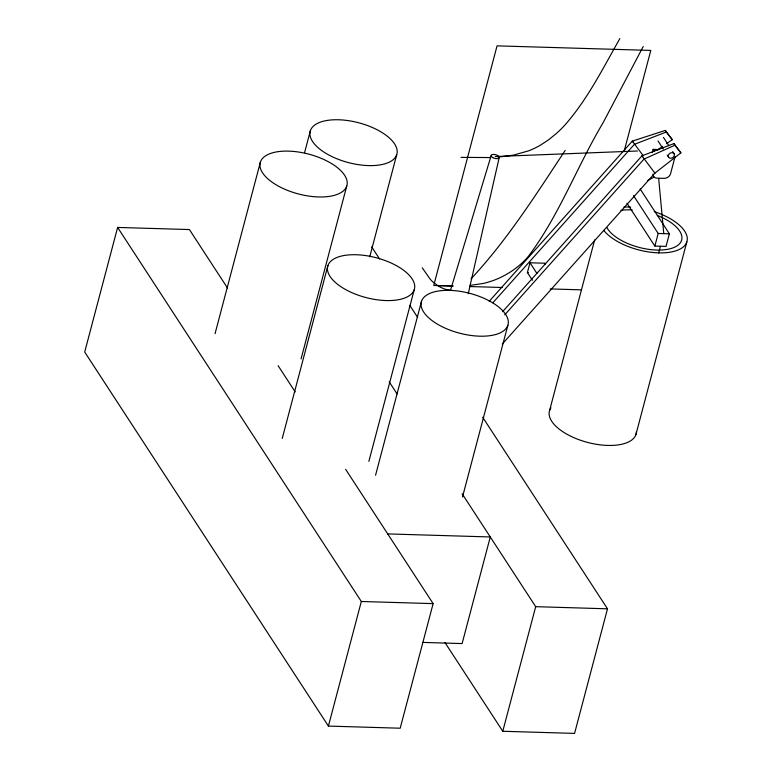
<?xml version="1.0" encoding="UTF-8"?>
<svg xmlns="http://www.w3.org/2000/svg" width="772" height="772" viewBox="0 0 772 772"><rect width="100%" height="100%" fill="white"/><g stroke="black" fill="none" stroke-linecap="round" stroke-linejoin="round"><path stroke-width="1.16" d="M468.257 293.678L499.233 157.43M227.518 288.043L189.42 229.564L117.624 227.431L84.698 352.022L328.409 726.085L400.205 728.218L433.131 603.627L345.634 469.328M215.05 333.678L260.415 161.995M304.564 152.673L310.392 130.632M301.07 358.932L346.734 186.091A44.824 20.564 14.8 0 0 287.676 151.109A44.824 20.564 14.8 0 0 276.308 184.923A44.824 20.564 14.8 0 0 346.734 186.091M282.243 438.438L327.907 265.597M369.74 256.806L396.712 154.728A44.824 20.564 14.8 0 0 337.653 119.747A44.824 20.564 14.8 0 0 326.286 153.56A44.824 20.564 14.8 0 0 396.712 154.728M368.871 461.376L414.236 289.693A44.824 20.564 14.8 0 0 355.178 254.712A44.824 20.564 14.8 0 0 343.81 288.525A44.824 20.564 14.8 0 0 414.236 289.693M375.559 475.224L421.531 301.215M328.409 726.085L361.325 601.494L117.624 227.431M462.496 497.004L507.851 325.311A44.824 20.564 14.8 0 0 448.793 290.34A44.824 20.564 14.8 0 0 437.425 324.153A44.824 20.564 14.8 0 0 507.851 325.311M532.448 280.294L527.401 272.555L529.997 262.789L545.215 263.213L544.887 264.439M549.606 410.463L594.652 239.938M624.365 150.453L650.796 50.421L497.052 45.857L433.748 285.466L452.961 286.036M652.292 152.547L653.131 149.363L658.931 149.536M482.683 417.237L607.496 608.809L574.571 733.4L502.775 731.267L535.691 606.676L462.119 493.752M652.987 174.067A5.607 4.439 -33.1 0 0 656.982 178.149L664.161 178.361A5.607 4.439 -33.1 0 0 670.569 173.7L675.046 156.755M640.162 188.986L669.363 233.8L666.033 246.413L654.849 246.085L658.188 233.472L633.523 195.625M658.661 252.994L660.446 246.249M635.925 434.559L686.8 241.993M450.549 290.166L491.243 155.288M643.23 46.494L603.144 122.651C576.761 166.82 558.832 216.556 527.401 257.607A69.046 54.715 -33.1 0 1 483.175 283.459L470.032 285.408M619.848 38.6C602.807 68.515 587.27 99.964 564.187 125.846A101.528 80.452 -33.1 0 1 556.139 133.681L548.101 140.176L539.937 145.464A66.016 52.313 -33.1 0 1 528.627 150.829L513.457 155.133L498.056 157.112M565.172 150.405C535.932 194.65 507.339 239.938 471.017 278.837M489.197 301.331L632.307 141.122L665.31 130.429L672.296 139.684L666.506 143.689M492.845 302.798L634.401 144.325L666.352 132.031L672.296 139.684M502.64 311.647L641.918 155.876L673.879 143.592L680.875 152.846L654.917 173.121L502.302 344.051M504.734 314.851L644.012 159.08L674.931 145.194L680.875 152.846M656.875 150.357L662.656 146.352M647.727 180.474L654.087 177.087M495.19 156.542L637.44 151.003M490.133 157.556L461.048 157.372M453.029 285.91L437.927 285.592M527.401 272.555L528.357 272.584M658.188 233.472L669.363 233.8M469.781 286.537L502.205 287.502M550.253 288.931L581.48 289.857M387.708 533.915L490.278 536.965L462.11 643.578L422.747 642.41M361.325 601.494L433.131 603.627M535.691 606.676L607.496 608.809M451.118 290.407L445.444 289.288A168.248 67.646 -88.3 0 1 437.994 285.785L432.793 281.857A88.857 35.724 -88.3 0 1 429.956 278.875L422.236 267.807M632.992 142L632.307 141.122L643.259 155.732M642.603 156.755L641.918 155.876L654.917 173.121L654.531 172.513M673.879 143.592L674.931 145.194M663.438 137.387L668.851 145.686M672.663 151.534L674.11 153.773A3.252 2.577 -33.1 0 1 671.032 158.212A3.252 2.577 -33.1 0 1 668.832 154.323A3.252 2.577 -33.1 0 1 674.11 153.773M658.005 140.929L663.273 149.015M667.22 155.075L668.677 157.314M653.131 149.363L654.531 151.515M626.951 203.258L654.849 246.085M529.997 262.789L536.936 273.442M371.67 246.847L379.554 258.938M409.768 305.326L417.652 317.417M389.204 381.831L397.088 393.932M278.103 365.677L295.174 391.896M444.971 642.545L502.775 731.267M665.31 130.429L666.352 132.031M658.67 178.419L663.775 233.636M636.418 431.654A44.824 20.564 14.8 0 1 586.199 442.038A44.824 20.564 14.8 0 1 550.976 407.809M654.28 211.653A44.824 20.564 14.8 0 1 677.083 250.398A44.824 20.564 14.8 0 1 603.781 230.365M623.95 207.05A44.824 20.564 14.8 0 1 630.685 207.118M657.31 215.456A39.324 18.036 14.8 0 1 669.507 248.922A39.324 18.036 14.8 0 1 606.811 227.45M620.939 210.36A39.324 18.036 14.8 0 1 632.278 209.926M492.729 157.594A4.159 1.911 14.8 0 0 499.204 157.623A4.159 1.911 14.8 0 0 493.626 154.419A4.159 1.911 14.8 0 0 492.729 157.594"/></g></svg>
